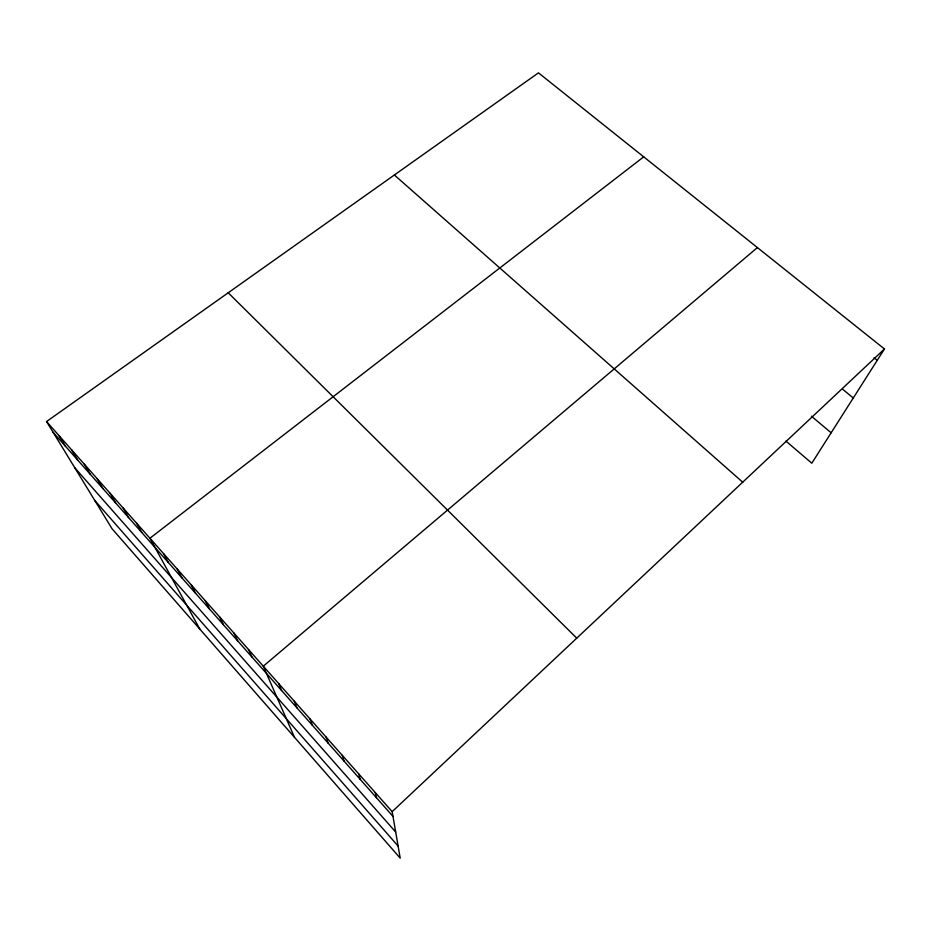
<?xml version="1.0" encoding="UTF-8"?>
<svg xmlns="http://www.w3.org/2000/svg" width="931" height="931" viewBox="0 0 931 931"><rect width="100%" height="100%" fill="white"/><g stroke="black" fill="none" stroke-linecap="round" stroke-linejoin="round"><path stroke-width="1.4" d="M46.55 421.557L392.16 811.646L400.202 858.149L112.069 528.785L46.55 421.557L538.455 72.851L884.45 348.974L811.797 463.207L785.939 441.096M392.16 811.646L884.45 348.974M757.392 247.576L263.287 666.2L294.499 737.317M643.705 156.85L149.926 538.234L199.816 629.088M874.023 357.69L877.258 360.297M842.427 389.065L853.273 397.991M811.425 416.215L831.15 432.787M394.36 174.993L742.705 482.2M228.211 292.776L576.755 638.166M53.09 432.263L392.975 816.406M74.806 467.793L395.675 832M94.729 500.413L398.107 846.07M58.967 435.58L65.333 446.1M71.524 449.754L77.715 460.1M84.232 464.092L90.237 474.24M97.068 478.581L102.887 488.542M110.056 493.244L115.688 503.008M123.195 508.07L128.618 517.624M136.485 523.071L141.71 532.416M163.519 553.584L168.325 562.499M177.274 569.109L181.859 577.802M191.192 584.819L195.557 593.268M205.274 600.704L209.405 608.921M219.518 616.788L223.417 624.759M233.937 633.057L237.591 640.784M248.519 649.524L251.94 656.995M278.695 683.575L281.593 690.511M294.289 701.183L296.908 707.828M310.081 719.011L312.42 725.354M326.083 737.061L328.131 743.113M342.282 755.355L344.039 761.081M358.691 773.87L360.146 779.294M375.321 792.642L376.461 797.727"/></g></svg>
